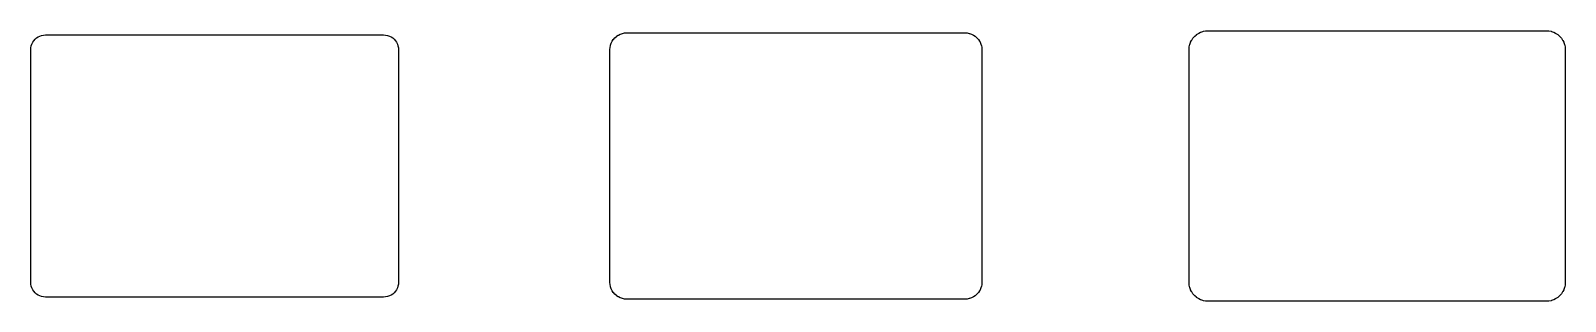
# Model space of a CAD drawing. Header units: millimetres. Extents: x 5 to 63.1, y 4.9 to 15.1.
import ezdxf

# ---------------------------------------------------------------- set-up
doc = ezdxf.new("R2010")
doc.units = ezdxf.units.MM

msp = doc.modelspace()

# ---------------------------------------------------------------- linework, layer by layer
at = {"layer": 'CUT'}
for points in [[(63.12, 5.6), (63.119743, 5.592152), (63.11461, 5.513836), (63.112561, 5.498273), (63.09725, 5.421298), (63.093187, 5.406136), (63.067959, 5.331817), (63.061952, 5.317315), (63.02724, 5.246925), (63.019392, 5.233332), (62.975788, 5.168075), (62.966233, 5.155622), (62.914485, 5.096614), (62.903386, 5.085515), (62.844378, 5.033767), (62.831925, 5.024212), (62.766668, 4.980608), (62.753075, 4.97276), (62.682685, 4.938048), (62.668183, 4.932041), (62.593864, 4.906813), (62.578702, 4.90275), (62.501727, 4.887439), (62.486164, 4.88539), (62.407848, 4.880257), (62.4, 4.88), (49.6, 4.88), (49.592152, 4.880257), (49.513836, 4.88539), (49.498273, 4.887439), (49.421298, 4.90275), (49.406136, 4.906813), (49.331817, 4.932041), (49.317315, 4.938048), (49.246925, 4.97276), (49.233332, 4.980608), (49.168075, 5.024212), (49.155622, 5.033767), (49.096614, 5.085515), (49.085515, 5.096614), (49.033767, 5.155622), (49.024212, 5.168075), (48.980608, 5.233332), (48.97276, 5.246925), (48.938048, 5.317315), (48.932041, 5.331817), (48.906813, 5.406136), (48.90275, 5.421298), (48.887439, 5.498273), (48.88539, 5.513836), (48.880257, 5.592152), (48.88, 5.6), (48.88, 14.4), (48.880257, 14.407848), (48.88539, 14.486164), (48.887439, 14.501727), (48.90275, 14.578702), (48.906813, 14.593864), (48.932041, 14.668183), (48.938048, 14.682685), (48.97276, 14.753075), (48.980608, 14.766668), (49.024212, 14.831925), (49.033767, 14.844378), (49.085515, 14.903386), (49.096614, 14.914485), (49.155622, 14.966233), (49.168075, 14.975788), (49.233332, 15.019392), (49.246925, 15.02724), (49.317315, 15.061952), (49.331817, 15.067959), (49.406136, 15.093187), (49.421298, 15.09725), (49.498273, 15.112561), (49.513836, 15.11461), (49.592152, 15.119743), (49.6, 15.12), (62.4, 15.12), (62.407848, 15.119743), (62.486164, 15.11461), (62.501727, 15.112561), (62.578702, 15.09725), (62.593864, 15.093187), (62.668183, 15.067959), (62.682685, 15.061952), (62.753075, 15.02724), (62.766668, 15.019392), (62.831925, 14.975788), (62.844378, 14.966233), (62.903386, 14.914485), (62.914485, 14.903386), (62.966233, 14.844378), (62.975788, 14.831925), (63.019392, 14.766668), (63.02724, 14.753075), (63.061952, 14.682685), (63.067959, 14.668183), (63.093187, 14.593864), (63.09725, 14.578702), (63.112561, 14.501727), (63.11461, 14.486164), (63.119743, 14.407848), (63.12, 14.4)], [(18.96, 5.601309), (18.955124, 5.526917), (18.940836, 5.455084), (18.917293, 5.38573), (18.8849, 5.320043), (18.84421, 5.259146), (18.795919, 5.204081), (18.740854, 5.15579), (18.679957, 5.1151), (18.61427, 5.082707), (18.544916, 5.059164), (18.473083, 5.044876), (18.398691, 5.04), (5.601309, 5.04), (5.526917, 5.044876), (5.455084, 5.059164), (5.38573, 5.082707), (5.320043, 5.1151), (5.259146, 5.15579), (5.204081, 5.204081), (5.15579, 5.259146), (5.1151, 5.320043), (5.082707, 5.38573), (5.059164, 5.455084), (5.044876, 5.526917), (5.04, 5.601309), (5.04, 14.398691), (5.044876, 14.473083), (5.059164, 14.544916), (5.082707, 14.61427), (5.1151, 14.679957), (5.15579, 14.740854), (5.204081, 14.795919), (5.259146, 14.84421), (5.320043, 14.8849), (5.38573, 14.917293), (5.455084, 14.940836), (5.526917, 14.955124), (5.601309, 14.96), (18.398691, 14.96), (18.473083, 14.955124), (18.544916, 14.940836), (18.61427, 14.917293), (18.679957, 14.8849), (18.740854, 14.84421), (18.795919, 14.795919), (18.84421, 14.740854), (18.8849, 14.679957), (18.917293, 14.61427), (18.940836, 14.544916), (18.955124, 14.473083), (18.96, 14.398691)], [(41.04, 5.6), (41.039914, 5.597384), (41.034781, 5.519068), (41.034098, 5.513881), (41.018787, 5.436905), (41.017433, 5.431851), (40.992205, 5.357532), (40.990203, 5.352698), (40.95549, 5.282308), (40.952874, 5.277777), (40.909271, 5.21252), (40.906086, 5.208369), (40.854338, 5.149362), (40.850638, 5.145662), (40.791631, 5.093914), (40.78748, 5.090729), (40.722223, 5.047126), (40.717692, 5.04451), (40.647302, 5.009797), (40.642468, 5.007795), (40.568149, 4.982567), (40.563095, 4.981213), (40.486119, 4.965902), (40.480932, 4.965219), (40.402616, 4.960086), (40.4, 4.96), (27.6, 4.96), (27.597384, 4.960086), (27.519068, 4.965219), (27.513881, 4.965902), (27.436905, 4.981213), (27.431851, 4.982567), (27.357532, 5.007795), (27.352698, 5.009797), (27.282308, 5.04451), (27.277777, 5.047126), (27.21252, 5.090729), (27.208369, 5.093914), (27.149362, 5.145662), (27.145662, 5.149362), (27.093914, 5.208369), (27.090729, 5.21252), (27.047126, 5.277777), (27.04451, 5.282308), (27.009797, 5.352698), (27.007795, 5.357532), (26.982567, 5.431851), (26.981213, 5.436905), (26.965902, 5.513881), (26.965219, 5.519068), (26.960086, 5.597384), (26.96, 5.6), (26.96, 14.4), (26.960086, 14.402616), (26.965219, 14.480932), (26.965902, 14.486119), (26.981213, 14.563095), (26.982567, 14.568149), (27.007795, 14.642468), (27.009797, 14.647302), (27.04451, 14.717692), (27.047126, 14.722223), (27.090729, 14.78748), (27.093914, 14.791631), (27.145662, 14.850638), (27.149362, 14.854338), (27.208369, 14.906086), (27.21252, 14.909271), (27.277777, 14.952874), (27.282308, 14.95549), (27.352698, 14.990203), (27.357532, 14.992205), (27.431851, 15.017433), (27.436905, 15.018787), (27.513881, 15.034098), (27.519068, 15.034781), (27.597384, 15.039914), (27.6, 15.04), (40.4, 15.04), (40.402616, 15.039914), (40.480932, 15.034781), (40.486119, 15.034098), (40.563095, 15.018787), (40.568149, 15.017433), (40.642468, 14.992205), (40.647302, 14.990203), (40.717692, 14.95549), (40.722223, 14.952874), (40.78748, 14.909271), (40.791631, 14.906086), (40.850638, 14.854338), (40.854338, 14.850638), (40.906086, 14.791631), (40.909271, 14.78748), (40.952874, 14.722223), (40.95549, 14.717692), (40.990203, 14.647302), (40.992205, 14.642468), (41.017433, 14.568149), (41.018787, 14.563095), (41.034098, 14.486119), (41.034781, 14.480932), (41.039914, 14.402616), (41.04, 14.4)]]:
    msp.add_lwpolyline(points, close=True, dxfattribs=at)

doc.saveas('drawing.dxf')
